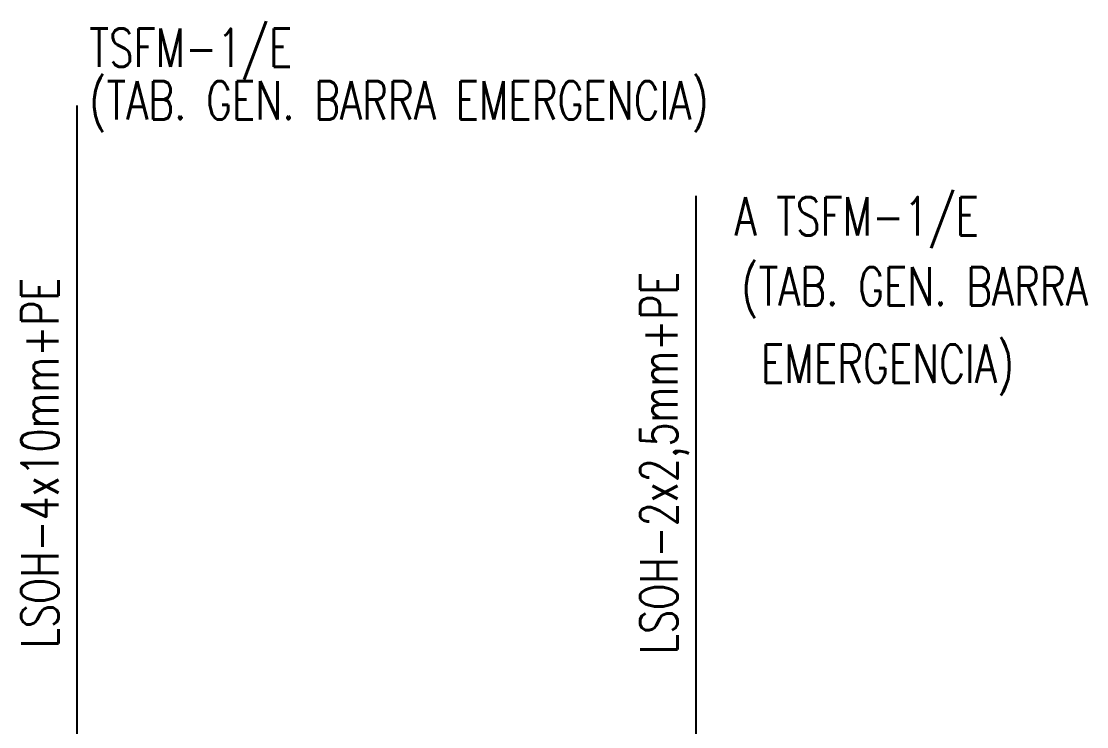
# Model space of a CAD drawing. Extents: x 3674.2 to 3682.8, y 1745 to 1759.7.
# Drawn here: x 3676.9 to 3681.92, y 1756.37 to 1759.7 of the extents above; entities that cross this region are included whole.
import ezdxf
from ezdxf.enums import TextEntityAlignment as Align

# ---------------------------------------------------------------- set-up
doc = ezdxf.new("R2010")
doc.units = 0
doc.layers.add('OCJ-ESQUEMAS_UNIFILARES-C2', color=10, linetype='CONTINUOUS')
doc.layers.add('OCJ-ESQUEMAS_UNIFILARES-CO', color=7, linetype='CONTINUOUS')
doc.styles.add('OCJ-ESQUEMAS_UNIFILARES-C0', font='ROMANS.SHX', dxfattribs={"width": 0.75, "height": 0.175})

msp = doc.modelspace()

# ---------------------------------------------------------------- linework, layer by layer
at = {"layer": 'OCJ-ESQUEMAS_UNIFILARES-C2'}
for p, q in [((3677.1681, 1753.5102), (3677.1681, 1759.2998)), ((3680.0819, 1751.4843), (3680.0819, 1758.8746))]:
    msp.add_line(p, q, dxfattribs=at)

# ---------------------------------------------------------------- texts
at = {"layer": 'OCJ-ESQUEMAS_UNIFILARES-CO', "style": 'OCJ-ESQUEMAS_UNIFILARES-C0', "width": 0.75}
for s, p in [('TSFM-1/E', (3677.2252, 1759.4819)), ('(TAB. GEN. BARRA EMERGENCIA)', (3677.2252, 1759.2338)), ('A TSFM-1/E', (3680.2626, 1758.6883)), ('(TAB. GEN. BARRA ', (3680.2949, 1758.3581)), (' EMERGENCIA)', (3680.2949, 1757.9946))]:
    msp.add_text(s, height=0.18, dxfattribs=at).set_placement(p)
for s, p in [('LSOH-2x2,5mm+PE', (3679.9936, 1757.616)), ('LSOH-4x10mm+PE', (3677.0798, 1757.616))]:
    msp.add_text(s, height=0.175, rotation=90, dxfattribs=at).set_placement(p, align=Align.CENTER)

doc.saveas('drawing.dxf')
